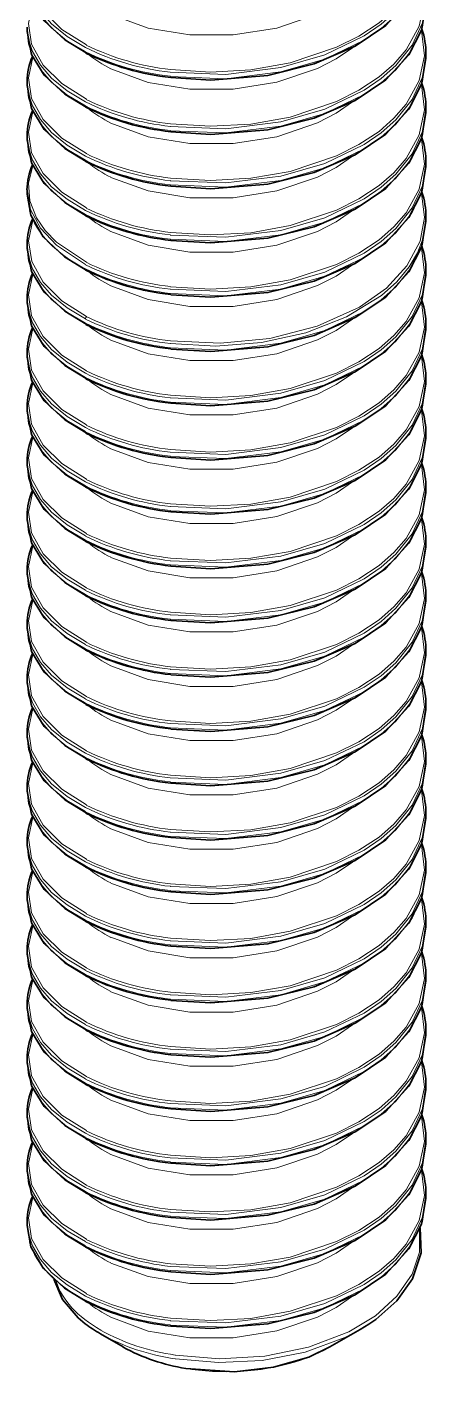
# Model space of a CAD drawing. Extents: x 327 to 941, y 153 to 765.
# Drawn here: x 775.89 to 778.89, y 744.4 to 754.57 of the extents above; entities that cross this region are included whole.
import ezdxf

# ---------------------------------------------------------------- set-up
doc = ezdxf.new("R2010")
doc.units = 0

msp = doc.modelspace()

# ---------------------------------------------------------------- linework, layer by layer
at = {"color": 7, "lineweight": 35, "ltscale": 0.000802612}
for p, q in [((775.895, 754.542), (775.895, 754.574)), ((775.895, 754.134), (775.895, 754.166)), ((778.895, 753.93), (778.895, 753.962)), ((778.895, 753.522), (778.895, 753.554)), ((775.895, 753.318), (775.895, 753.35)), ((775.895, 752.909), (775.895, 752.941)), ((778.895, 752.705), (778.895, 752.737)), ((778.895, 752.297), (778.895, 752.329)), ((778.895, 751.889), (778.895, 751.921)), ((775.895, 751.685), (775.895, 751.717)), ((775.895, 751.276), (775.895, 751.308)), ((778.895, 750.664), (778.895, 750.696)), ((775.895, 750.052), (775.895, 750.084)), ((775.895, 749.643), (775.895, 749.675)), ((778.895, 749.439), (778.895, 749.471)), ((778.895, 749.031), (778.895, 749.063)), ((778.895, 748.623), (778.895, 748.655)), ((775.895, 748.419), (775.895, 748.451)), ((775.895, 748.01), (775.895, 748.042)), ((778.895, 747.806), (778.895, 747.838)), ((778.895, 747.398), (778.895, 747.43)), ((775.895, 747.194), (775.895, 747.226)), ((775.895, 746.786), (775.895, 746.818)), ((775.895, 746.377), (775.895, 746.409)), ((778.895, 746.173), (778.895, 746.205)), ((778.895, 745.765), (778.895, 745.797))]:
    msp.add_line(p, q, dxfattribs=at)
at = {"color": 7, "lineweight": 35, "ltscale": 0.000804138}
for p, q in [((778.895, 754.338), (778.895, 754.37)), ((775.895, 753.726), (775.895, 753.758)), ((778.895, 753.113), (778.895, 753.146)), ((775.895, 752.501), (775.895, 752.533)), ((775.895, 752.093), (775.895, 752.125)), ((778.895, 751.48), (778.895, 751.513)), ((778.895, 751.072), (778.895, 751.104)), ((775.895, 750.868), (775.895, 750.9)), ((775.895, 750.46), (775.895, 750.492)), ((778.895, 750.256), (778.895, 750.288)), ((778.895, 749.847), (778.895, 749.88)), ((775.895, 749.235), (775.895, 749.267)), ((775.895, 748.827), (775.895, 748.859)), ((778.895, 748.214), (778.895, 748.247)), ((775.895, 747.602), (775.895, 747.634)), ((778.895, 746.99), (778.895, 747.022)), ((778.895, 746.581), (778.895, 746.614)), ((775.895, 745.969), (775.895, 746.001)), ((775.895, 745.561), (775.895, 745.593))]:
    msp.add_line(p, q, dxfattribs=at)
at = {"color": 7, "lineweight": 35, "ltscale": 0.006594}
msp.add_line((778.172, 744.648), (778.4, 744.78), dxfattribs=at)
at = {"color": 7, "lineweight": 35, "ltscale": 0.001939}
msp.add_line((778.4, 744.78), (778.466, 744.82), dxfattribs=at)
at = {"color": 7, "lineweight": 35, "ltscale": 0.004958}
msp.add_line((776.618, 744.648), (776.446, 744.747), dxfattribs=at)
at = {"color": 7, "lineweight": 13}
for points in [[(778.861, 755.365), (778.884, 755.176), (778.845, 754.988), (778.746, 754.811), (778.654, 754.704), (778.542, 754.607), (778.391, 754.507), (778.222, 754.422), (777.874, 754.306), (777.577, 754.253), (777.274, 754.236), (776.974, 754.255)], [(776.341, 754.44), (776.156, 754.557), (776.015, 754.697), (775.929, 754.853), (775.905, 755.009), (775.938, 755.164)], [(778.895, 755.187), (778.868, 755.013), (778.791, 754.847), (778.669, 754.693), (778.558, 754.595), (778.43, 754.508), (778.135, 754.365), (777.804, 754.27), (777.389, 754.218), (776.972, 754.235)], [(778.895, 755.155), (778.868, 754.981), (778.791, 754.814), (778.669, 754.661), (778.558, 754.563), (778.43, 754.475), (778.135, 754.333), (777.804, 754.237), (777.389, 754.186), (776.972, 754.203)], [(776.335, 754.421), (776.196, 754.504), (776.079, 754.599), (775.995, 754.695), (775.935, 754.798), (775.905, 754.89), (775.895, 754.983)], [(776.333, 754.39), (776.195, 754.472), (776.079, 754.568), (775.995, 754.663), (775.935, 754.766), (775.905, 754.858), (775.895, 754.951)], [(778.861, 754.957), (778.884, 754.767), (778.845, 754.58), (778.746, 754.402), (778.654, 754.296), (778.542, 754.199), (778.391, 754.099), (778.222, 754.014), (777.874, 753.897), (777.577, 753.845), (777.274, 753.828), (776.974, 753.847)], [(776.341, 754.031), (776.156, 754.149), (776.015, 754.288), (775.929, 754.445), (775.905, 754.601), (775.938, 754.756)], [(776.525, 754.669), (776.805, 754.566), (777.119, 754.515), (777.445, 754.515), (777.774, 754.567), (778.08, 754.671), (778.219, 754.743), (778.343, 754.827)], [(778.895, 754.779), (778.868, 754.605), (778.791, 754.438), (778.669, 754.285), (778.558, 754.187), (778.43, 754.099), (778.135, 753.957), (777.804, 753.861), (777.389, 753.81), (776.972, 753.827)], [(778.895, 754.746), (778.868, 754.573), (778.791, 754.406), (778.669, 754.253), (778.558, 754.155), (778.43, 754.067), (778.135, 753.925), (777.804, 753.829), (777.389, 753.778), (776.972, 753.795)], [(776.335, 754.013), (776.196, 754.096), (776.079, 754.191), (775.995, 754.287), (775.935, 754.39), (775.905, 754.481), (775.895, 754.574)], [(776.333, 753.981), (776.195, 754.064), (776.079, 754.159), (775.995, 754.255), (775.935, 754.358), (775.905, 754.449), (775.895, 754.542)], [(778.861, 754.548), (778.884, 754.359), (778.845, 754.172), (778.746, 753.994), (778.654, 753.888), (778.542, 753.79), (778.391, 753.69), (778.222, 753.605), (777.874, 753.489), (777.577, 753.437), (777.274, 753.42), (776.974, 753.439)], [(776.341, 753.623), (776.156, 753.74), (776.015, 753.88), (775.929, 754.036), (775.905, 754.193), (775.938, 754.348)], [(776.525, 754.261), (776.805, 754.158), (777.119, 754.107), (777.445, 754.107), (777.774, 754.159), (778.08, 754.263), (778.219, 754.335), (778.343, 754.419)], [(778.895, 754.37), (778.868, 754.197), (778.791, 754.03), (778.669, 753.877), (778.558, 753.779), (778.43, 753.691), (778.135, 753.549), (777.804, 753.453), (777.389, 753.402), (776.972, 753.419)], [(778.895, 754.338), (778.868, 754.164), (778.791, 753.998), (778.669, 753.845), (778.558, 753.747), (778.43, 753.659), (778.135, 753.516), (777.804, 753.421), (777.389, 753.37), (776.972, 753.387)], [(776.335, 753.604), (776.196, 753.687), (776.079, 753.782), (775.995, 753.879), (775.935, 753.982), (775.905, 754.073), (775.895, 754.166)], [(776.333, 753.573), (776.195, 753.656), (776.079, 753.751), (775.995, 753.847), (775.935, 753.95), (775.905, 754.041), (775.895, 754.134)], [(778.861, 754.14), (778.884, 753.951), (778.845, 753.763), (778.746, 753.586), (778.654, 753.479), (778.542, 753.382), (778.391, 753.282), (778.222, 753.197), (777.874, 753.081), (777.577, 753.028), (777.274, 753.011), (776.974, 753.03)], [(776.341, 753.215), (776.156, 753.332), (776.015, 753.472), (775.929, 753.628), (775.905, 753.784), (775.938, 753.94)], [(776.525, 753.852), (776.805, 753.75), (777.119, 753.699), (777.445, 753.699), (777.774, 753.75), (778.08, 753.855), (778.219, 753.926), (778.343, 754.011)], [(778.895, 753.962), (778.868, 753.788), (778.791, 753.622), (778.669, 753.469), (778.558, 753.371), (778.43, 753.283), (778.135, 753.14), (777.804, 753.045), (777.389, 752.994), (776.972, 753.01)], [(778.895, 753.93), (778.868, 753.756), (778.791, 753.59), (778.669, 753.437), (778.558, 753.339), (778.43, 753.251), (778.135, 753.108), (777.804, 753.013), (777.389, 752.962), (776.972, 752.978)], [(776.335, 753.196), (776.196, 753.279), (776.079, 753.374), (775.995, 753.47), (775.935, 753.573), (775.905, 753.665), (775.895, 753.758)], [(776.333, 753.165), (776.195, 753.248), (776.079, 753.343), (775.995, 753.439), (775.935, 753.542), (775.905, 753.633), (775.895, 753.726)], [(778.861, 753.732), (778.884, 753.543), (778.845, 753.355), (778.746, 753.178), (778.654, 753.071), (778.542, 752.974), (778.391, 752.874), (778.222, 752.789), (777.874, 752.673), (777.577, 752.62), (777.274, 752.603), (776.974, 752.622)], [(775.938, 753.531), (775.906, 753.4), (775.916, 753.268), (775.966, 753.139), (776.031, 753.044), (776.117, 752.957), (776.341, 752.807)], [(776.525, 753.444), (776.805, 753.342), (777.119, 753.291), (777.445, 753.291), (777.774, 753.342), (778.08, 753.446), (778.219, 753.518), (778.343, 753.603)], [(778.895, 753.554), (778.868, 753.38), (778.791, 753.214), (778.669, 753.06), (778.558, 752.962), (778.43, 752.875), (778.135, 752.732), (777.804, 752.637), (777.389, 752.585), (776.972, 752.602)], [(778.895, 753.522), (778.868, 753.348), (778.791, 753.181), (778.669, 753.028), (778.558, 752.93), (778.43, 752.842), (778.135, 752.7), (777.804, 752.604), (777.389, 752.553), (776.972, 752.57)], [(775.895, 753.35), (775.92, 753.202), (775.996, 753.061), (776.115, 752.933), (776.335, 752.788)], [(776.974, 752.214), (777.346, 752.196), (777.72, 752.232), (778.077, 752.324), (778.396, 752.468), (778.597, 752.61), (778.752, 752.778), (778.851, 752.964), (778.884, 753.143), (778.861, 753.324)], [(776.341, 752.398), (776.156, 752.516), (776.016, 752.655), (775.93, 752.811), (775.905, 752.967), (775.938, 753.122)], [(776.525, 753.036), (776.805, 752.933), (777.119, 752.882), (777.445, 752.882), (777.774, 752.934), (778.08, 753.038), (778.219, 753.11), (778.343, 753.194)], [(776.972, 752.194), (777.314, 752.175), (777.659, 752.203), (777.992, 752.276), (778.298, 752.394), (778.56, 752.556), (778.675, 752.659), (778.769, 752.772), (778.831, 752.877), (778.873, 752.987), (778.895, 753.146)], [(778.895, 753.113), (778.868, 752.94), (778.791, 752.773), (778.669, 752.62), (778.558, 752.522), (778.43, 752.434), (778.135, 752.292), (777.804, 752.196), (777.389, 752.145), (776.972, 752.162)], [(776.335, 752.38), (776.196, 752.463), (776.079, 752.558), (775.995, 752.654), (775.935, 752.757), (775.905, 752.848), (775.895, 752.941)], [(778.861, 752.915), (778.884, 752.726), (778.845, 752.539), (778.746, 752.361), (778.654, 752.255), (778.542, 752.157), (778.391, 752.057), (778.222, 751.972), (777.874, 751.856), (777.577, 751.804), (777.274, 751.787), (776.974, 751.806)], [(776.333, 752.348), (776.195, 752.431), (776.079, 752.526), (775.995, 752.622), (775.935, 752.725), (775.905, 752.816), (775.895, 752.909)], [(776.341, 751.99), (776.156, 752.108), (776.015, 752.247), (775.929, 752.403), (775.905, 752.56), (775.938, 752.715)], [(776.525, 752.628), (776.805, 752.525), (777.119, 752.474), (777.445, 752.474), (777.774, 752.526), (778.08, 752.63), (778.219, 752.702), (778.343, 752.786)], [(778.895, 752.737), (778.868, 752.564), (778.791, 752.397), (778.669, 752.244), (778.558, 752.146), (778.43, 752.058), (778.135, 751.916), (777.804, 751.82), (777.389, 751.769), (776.972, 751.786)], [(778.895, 752.705), (778.868, 752.531), (778.791, 752.365), (778.669, 752.212), (778.558, 752.114), (778.43, 752.026), (778.135, 751.883), (777.804, 751.788), (777.389, 751.737), (776.972, 751.754)], [(776.335, 751.971), (776.196, 752.054), (776.079, 752.149), (775.995, 752.246), (775.935, 752.349), (775.905, 752.44), (775.895, 752.533)], [(778.861, 752.507), (778.884, 752.318), (778.845, 752.13), (778.746, 751.953), (778.654, 751.846), (778.542, 751.749), (778.391, 751.649), (778.222, 751.564), (777.874, 751.448), (777.577, 751.395), (777.274, 751.378), (776.974, 751.397)], [(776.333, 751.94), (776.195, 752.023), (776.079, 752.118), (775.995, 752.214), (775.935, 752.317), (775.905, 752.408), (775.895, 752.501)], [(776.341, 751.582), (776.156, 751.699), (776.015, 751.839), (775.929, 751.995), (775.905, 752.151), (775.938, 752.307)], [(776.525, 752.219), (776.805, 752.117), (777.119, 752.066), (777.445, 752.066), (777.774, 752.117), (778.08, 752.222), (778.219, 752.293), (778.343, 752.378)], [(778.895, 752.329), (778.868, 752.155), (778.791, 751.989), (778.669, 751.836), (778.558, 751.738), (778.43, 751.65), (778.135, 751.507), (777.804, 751.412), (777.389, 751.361), (776.972, 751.377)], [(778.895, 752.297), (778.868, 752.123), (778.791, 751.957), (778.669, 751.804), (778.558, 751.706), (778.43, 751.618), (778.135, 751.475), (777.804, 751.38), (777.389, 751.329), (776.972, 751.345)], [(776.335, 751.563), (776.196, 751.646), (776.079, 751.741), (775.995, 751.837), (775.935, 751.94), (775.905, 752.032), (775.895, 752.125)], [(778.861, 752.099), (778.884, 751.91), (778.845, 751.722), (778.746, 751.545), (778.654, 751.438), (778.542, 751.341), (778.391, 751.241), (778.222, 751.156), (777.874, 751.04), (777.577, 750.987), (777.274, 750.97), (776.974, 750.989)], [(776.333, 751.532), (776.195, 751.615), (776.079, 751.71), (775.995, 751.806), (775.935, 751.909), (775.905, 752), (775.895, 752.093)], [(776.341, 751.174), (776.156, 751.291), (776.015, 751.431), (775.929, 751.587), (775.905, 751.743), (775.938, 751.898)], [(776.525, 751.811), (776.805, 751.709), (777.119, 751.658), (777.445, 751.658), (777.774, 751.709), (778.08, 751.813), (778.219, 751.885), (778.343, 751.97)], [(778.895, 751.921), (778.868, 751.747), (778.791, 751.581), (778.669, 751.427), (778.558, 751.329), (778.43, 751.242), (778.135, 751.099), (777.804, 751.004), (777.389, 750.952), (776.972, 750.969)], [(778.895, 751.889), (778.868, 751.715), (778.791, 751.548), (778.669, 751.395), (778.558, 751.297), (778.43, 751.209), (778.135, 751.067), (777.804, 750.971), (777.389, 750.92), (776.972, 750.937)], [(776.335, 751.155), (776.196, 751.238), (776.079, 751.333), (775.995, 751.429), (775.935, 751.532), (775.905, 751.624), (775.895, 751.717)], [(778.861, 751.691), (778.884, 751.501), (778.845, 751.314), (778.746, 751.136), (778.654, 751.03), (778.542, 750.933), (778.391, 750.833), (778.222, 750.748), (777.874, 750.631), (777.577, 750.579), (777.274, 750.562), (776.974, 750.581)], [(776.333, 751.124), (776.195, 751.206), (776.079, 751.302), (775.995, 751.397), (775.935, 751.5), (775.905, 751.592), (775.895, 751.685)], [(776.341, 750.765), (776.156, 750.883), (776.015, 751.022), (775.929, 751.179), (775.905, 751.335), (775.938, 751.49)], [(776.525, 751.403), (776.805, 751.3), (777.119, 751.249), (777.445, 751.249), (777.774, 751.301), (778.08, 751.405), (778.219, 751.477), (778.343, 751.561)], [(778.895, 751.513), (778.868, 751.339), (778.791, 751.172), (778.669, 751.019), (778.558, 750.921), (778.43, 750.833), (778.135, 750.691), (777.804, 750.595), (777.389, 750.544), (776.972, 750.561)], [(778.895, 751.48), (778.868, 751.307), (778.791, 751.14), (778.669, 750.987), (778.558, 750.889), (778.43, 750.801), (778.135, 750.659), (777.804, 750.563), (777.389, 750.512), (776.972, 750.529)], [(776.335, 750.747), (776.196, 750.83), (776.079, 750.925), (775.995, 751.021), (775.935, 751.124), (775.905, 751.215), (775.895, 751.308)], [(778.861, 751.282), (778.884, 751.093), (778.845, 750.906), (778.746, 750.728), (778.654, 750.622), (778.542, 750.524), (778.391, 750.424), (778.222, 750.339), (777.874, 750.223), (777.577, 750.171), (777.274, 750.154), (776.974, 750.173)], [(776.333, 750.715), (776.195, 750.798), (776.079, 750.893), (775.995, 750.989), (775.935, 751.092), (775.905, 751.183), (775.895, 751.276)], [(776.341, 750.357), (776.156, 750.474), (776.015, 750.614), (775.929, 750.77), (775.905, 750.927), (775.938, 751.082)], [(776.525, 750.995), (776.805, 750.892), (777.119, 750.841), (777.445, 750.841), (777.774, 750.893), (778.08, 750.997), (778.219, 751.069), (778.343, 751.153)], [(778.895, 751.104), (778.868, 750.931), (778.791, 750.764), (778.669, 750.611), (778.558, 750.513), (778.43, 750.425), (778.135, 750.283), (777.804, 750.187), (777.389, 750.136), (776.972, 750.153)], [(778.895, 751.072), (778.868, 750.898), (778.791, 750.732), (778.669, 750.579), (778.558, 750.481), (778.43, 750.393), (778.135, 750.25), (777.804, 750.155), (777.389, 750.104), (776.972, 750.121)], [(776.335, 750.339), (776.196, 750.421), (776.079, 750.516), (775.995, 750.613), (775.935, 750.716), (775.905, 750.807), (775.895, 750.9)], [(776.333, 750.307), (776.195, 750.39), (776.079, 750.485), (775.995, 750.581), (775.935, 750.684), (775.905, 750.775), (775.895, 750.868)], [(778.861, 750.874), (778.884, 750.685), (778.845, 750.497), (778.746, 750.32), (778.654, 750.213), (778.542, 750.116), (778.391, 750.016), (778.222, 749.931), (777.874, 749.815), (777.577, 749.762), (777.274, 749.745), (776.974, 749.764)], [(776.341, 749.949), (776.156, 750.066), (776.015, 750.206), (775.929, 750.362), (775.905, 750.518), (775.938, 750.674)], [(776.525, 750.586), (776.805, 750.484), (777.119, 750.433), (777.445, 750.433), (777.774, 750.484), (778.08, 750.589), (778.219, 750.66), (778.343, 750.745)], [(778.895, 750.696), (778.868, 750.522), (778.791, 750.356), (778.669, 750.203), (778.558, 750.105), (778.43, 750.017), (778.135, 749.874), (777.804, 749.779), (777.389, 749.728), (776.972, 749.744)], [(778.895, 750.664), (778.868, 750.49), (778.791, 750.324), (778.669, 750.171), (778.558, 750.073), (778.43, 749.985), (778.135, 749.842), (777.804, 749.747), (777.389, 749.696), (776.972, 749.712)], [(776.335, 749.93), (776.196, 750.013), (776.079, 750.108), (775.995, 750.204), (775.935, 750.307), (775.905, 750.399), (775.895, 750.492)], [(776.333, 749.899), (776.195, 749.982), (776.079, 750.077), (775.995, 750.173), (775.935, 750.276), (775.905, 750.367), (775.895, 750.46)], [(778.861, 750.466), (778.884, 750.277), (778.845, 750.089), (778.746, 749.912), (778.654, 749.805), (778.542, 749.708), (778.391, 749.608), (778.222, 749.523), (777.874, 749.407), (777.577, 749.354), (777.274, 749.337), (776.974, 749.356)], [(776.341, 749.541), (776.156, 749.658), (776.015, 749.798), (775.929, 749.954), (775.905, 750.11), (775.938, 750.265)], [(776.525, 750.178), (776.805, 750.076), (777.119, 750.025), (777.445, 750.025), (777.774, 750.076), (778.08, 750.18), (778.219, 750.252), (778.343, 750.337)], [(778.895, 750.288), (778.868, 750.114), (778.791, 749.948), (778.669, 749.794), (778.558, 749.696), (778.43, 749.609), (778.135, 749.466), (777.804, 749.371), (777.389, 749.319), (776.972, 749.336)], [(778.895, 750.256), (778.868, 750.082), (778.791, 749.915), (778.669, 749.762), (778.558, 749.664), (778.43, 749.576), (778.135, 749.434), (777.804, 749.339), (777.389, 749.287), (776.972, 749.304)], [(776.335, 749.522), (776.196, 749.605), (776.079, 749.7), (775.995, 749.796), (775.935, 749.899), (775.905, 749.991), (775.895, 750.084)], [(776.333, 749.491), (776.195, 749.573), (776.079, 749.669), (775.995, 749.764), (775.935, 749.867), (775.905, 749.959), (775.895, 750.052)], [(778.861, 750.058), (778.884, 749.868), (778.845, 749.681), (778.746, 749.503), (778.654, 749.397), (778.542, 749.3), (778.391, 749.2), (778.222, 749.115), (777.874, 748.998), (777.577, 748.946), (777.274, 748.929), (776.974, 748.948)], [(776.525, 749.77), (776.805, 749.667), (777.119, 749.616), (777.445, 749.616), (777.774, 749.668), (778.08, 749.772), (778.219, 749.844), (778.343, 749.928)], [(778.895, 749.88), (778.868, 749.706), (778.791, 749.539), (778.669, 749.386), (778.558, 749.288), (778.43, 749.2), (778.135, 749.058), (777.804, 748.962), (777.389, 748.911), (776.972, 748.928)], [(776.341, 749.132), (776.156, 749.25), (776.015, 749.389), (775.929, 749.546), (775.905, 749.702), (775.938, 749.857)], [(778.895, 749.847), (778.868, 749.674), (778.791, 749.507), (778.669, 749.354), (778.558, 749.256), (778.43, 749.168), (778.135, 749.026), (777.804, 748.93), (777.389, 748.879), (776.972, 748.896)], [(776.335, 749.114), (776.196, 749.197), (776.079, 749.292), (775.995, 749.388), (775.935, 749.491), (775.905, 749.582), (775.895, 749.675)], [(776.333, 749.082), (776.195, 749.165), (776.079, 749.26), (775.995, 749.356), (775.935, 749.459), (775.905, 749.55), (775.895, 749.643)], [(778.861, 749.649), (778.884, 749.46), (778.845, 749.273), (778.746, 749.095), (778.654, 748.989), (778.542, 748.891), (778.391, 748.791), (778.222, 748.706), (777.874, 748.59), (777.577, 748.538), (777.274, 748.521), (776.974, 748.54)], [(776.525, 749.362), (776.805, 749.259), (777.119, 749.208), (777.445, 749.208), (777.774, 749.26), (778.08, 749.364), (778.219, 749.436), (778.343, 749.52)], [(778.895, 749.471), (778.868, 749.298), (778.791, 749.131), (778.669, 748.978), (778.558, 748.88), (778.43, 748.792), (778.135, 748.65), (777.804, 748.554), (777.389, 748.503), (776.972, 748.52)], [(776.341, 748.724), (776.156, 748.842), (776.015, 748.981), (775.929, 749.137), (775.905, 749.294), (775.938, 749.449)], [(778.895, 749.439), (778.868, 749.265), (778.791, 749.099), (778.669, 748.946), (778.558, 748.848), (778.43, 748.76), (778.135, 748.617), (777.804, 748.522), (777.389, 748.471), (776.972, 748.488)], [(776.335, 748.706), (776.196, 748.788), (776.079, 748.883), (775.995, 748.98), (775.935, 749.083), (775.905, 749.174), (775.895, 749.267)], [(776.333, 748.674), (776.195, 748.757), (776.079, 748.852), (775.995, 748.948), (775.935, 749.051), (775.905, 749.142), (775.895, 749.235)], [(778.861, 749.241), (778.884, 749.052), (778.845, 748.864), (778.746, 748.687), (778.654, 748.58), (778.542, 748.483), (778.391, 748.383), (778.222, 748.298), (777.874, 748.182), (777.577, 748.129), (777.274, 748.112), (776.974, 748.131)], [(776.525, 748.953), (776.805, 748.851), (777.119, 748.8), (777.445, 748.8), (777.774, 748.851), (778.08, 748.956), (778.219, 749.027), (778.343, 749.112)], [(778.895, 749.063), (778.868, 748.889), (778.791, 748.723), (778.669, 748.57), (778.558, 748.472), (778.43, 748.384), (778.135, 748.241), (777.804, 748.146), (777.389, 748.095), (776.972, 748.111)], [(776.341, 748.316), (776.156, 748.433), (776.015, 748.573), (775.929, 748.729), (775.905, 748.885), (775.938, 749.041)], [(778.895, 749.031), (778.868, 748.857), (778.791, 748.691), (778.669, 748.538), (778.558, 748.44), (778.43, 748.352), (778.135, 748.209), (777.804, 748.114), (777.389, 748.063), (776.972, 748.079)], [(776.335, 748.297), (776.196, 748.38), (776.079, 748.475), (775.995, 748.571), (775.935, 748.674), (775.905, 748.766), (775.895, 748.859)], [(776.333, 748.266), (776.195, 748.349), (776.079, 748.444), (775.995, 748.54), (775.935, 748.643), (775.905, 748.734), (775.895, 748.827)], [(778.861, 748.833), (778.884, 748.644), (778.845, 748.456), (778.746, 748.279), (778.654, 748.172), (778.542, 748.075), (778.391, 747.975), (778.222, 747.89), (777.874, 747.774), (777.577, 747.721), (777.274, 747.704), (776.974, 747.723)], [(776.525, 748.545), (776.805, 748.443), (777.119, 748.392), (777.445, 748.392), (777.774, 748.443), (778.08, 748.547), (778.219, 748.619), (778.343, 748.704)], [(778.895, 748.655), (778.868, 748.481), (778.791, 748.315), (778.669, 748.161), (778.558, 748.063), (778.43, 747.976), (778.135, 747.833), (777.804, 747.738), (777.389, 747.686), (776.972, 747.703)], [(776.341, 747.908), (776.156, 748.025), (776.015, 748.165), (775.929, 748.321), (775.905, 748.477), (775.938, 748.632)], [(778.895, 748.623), (778.868, 748.449), (778.791, 748.282), (778.669, 748.129), (778.558, 748.031), (778.43, 747.943), (778.135, 747.801), (777.804, 747.706), (777.389, 747.654), (776.972, 747.671)], [(776.335, 747.889), (776.196, 747.972), (776.079, 748.067), (775.995, 748.163), (775.935, 748.266), (775.905, 748.358), (775.895, 748.451)], [(776.333, 747.858), (776.195, 747.94), (776.079, 748.036), (775.995, 748.131), (775.935, 748.234), (775.905, 748.326), (775.895, 748.419)], [(778.861, 748.425), (778.884, 748.235), (778.845, 748.048), (778.746, 747.87), (778.654, 747.764), (778.542, 747.667), (778.391, 747.567), (778.222, 747.482), (777.874, 747.365), (777.577, 747.313), (777.274, 747.296), (776.974, 747.315)], [(776.525, 748.137), (776.805, 748.034), (777.119, 747.983), (777.445, 747.983), (777.774, 748.035), (778.08, 748.139), (778.219, 748.211), (778.343, 748.295)], [(778.895, 748.247), (778.868, 748.073), (778.791, 747.906), (778.669, 747.753), (778.558, 747.655), (778.43, 747.567), (778.135, 747.425), (777.804, 747.329), (777.389, 747.278), (776.972, 747.295)], [(776.341, 747.499), (776.156, 747.617), (776.015, 747.756), (775.929, 747.913), (775.905, 748.069), (775.938, 748.224)], [(778.895, 748.214), (778.868, 748.041), (778.791, 747.874), (778.669, 747.721), (778.558, 747.623), (778.43, 747.535), (778.135, 747.393), (777.804, 747.297), (777.389, 747.246), (776.972, 747.263)], [(776.335, 747.481), (776.196, 747.564), (776.079, 747.659), (775.995, 747.755), (775.935, 747.858), (775.905, 747.949), (775.895, 748.042)], [(776.333, 747.449), (776.195, 747.532), (776.079, 747.627), (775.995, 747.723), (775.935, 747.826), (775.905, 747.917), (775.895, 748.01)], [(778.861, 748.016), (778.884, 747.827), (778.845, 747.64), (778.746, 747.462), (778.654, 747.356), (778.542, 747.258), (778.391, 747.158), (778.222, 747.073), (777.874, 746.957), (777.577, 746.905), (777.274, 746.888), (776.974, 746.907)], [(776.525, 747.729), (776.805, 747.626), (777.119, 747.575), (777.445, 747.575), (777.774, 747.627), (778.08, 747.731), (778.219, 747.803), (778.343, 747.887)], [(778.895, 747.838), (778.868, 747.665), (778.791, 747.498), (778.669, 747.345), (778.558, 747.247), (778.43, 747.159), (778.135, 747.017), (777.804, 746.921), (777.389, 746.87), (776.972, 746.887)], [(776.341, 747.091), (776.156, 747.209), (776.015, 747.348), (775.929, 747.504), (775.905, 747.661), (775.938, 747.816)], [(778.895, 747.806), (778.868, 747.632), (778.791, 747.466), (778.669, 747.313), (778.558, 747.215), (778.43, 747.127), (778.135, 746.984), (777.804, 746.889), (777.389, 746.838), (776.972, 746.855)], [(776.335, 747.073), (776.196, 747.155), (776.079, 747.25), (775.995, 747.347), (775.935, 747.45), (775.905, 747.541), (775.895, 747.634)], [(776.333, 747.041), (776.195, 747.124), (776.079, 747.219), (775.995, 747.315), (775.935, 747.418), (775.905, 747.509), (775.895, 747.602)], [(778.861, 747.608), (778.884, 747.419), (778.845, 747.231), (778.746, 747.054), (778.654, 746.947), (778.542, 746.85), (778.391, 746.75), (778.222, 746.665), (777.874, 746.549), (777.577, 746.496), (777.274, 746.479), (776.974, 746.498)], [(776.525, 747.32), (776.805, 747.218), (777.119, 747.167), (777.445, 747.167), (777.774, 747.218), (778.08, 747.323), (778.219, 747.394), (778.343, 747.479)], [(778.895, 747.43), (778.868, 747.256), (778.791, 747.09), (778.669, 746.937), (778.558, 746.839), (778.43, 746.751), (778.135, 746.608), (777.804, 746.513), (777.389, 746.462), (776.972, 746.478)], [(776.341, 746.683), (776.156, 746.8), (776.015, 746.94), (775.929, 747.096), (775.905, 747.252), (775.938, 747.408)], [(778.895, 747.398), (778.868, 747.224), (778.791, 747.058), (778.669, 746.905), (778.558, 746.807), (778.43, 746.719), (778.135, 746.576), (777.804, 746.481), (777.389, 746.43), (776.972, 746.446)], [(776.335, 746.664), (776.196, 746.747), (776.079, 746.842), (775.995, 746.938), (775.935, 747.042), (775.905, 747.133), (775.895, 747.226)], [(776.333, 746.633), (776.195, 746.716), (776.079, 746.811), (775.995, 746.907), (775.935, 747.01), (775.905, 747.101), (775.895, 747.194)], [(778.861, 747.2), (778.884, 747.011), (778.845, 746.823), (778.746, 746.646), (778.654, 746.539), (778.542, 746.442), (778.391, 746.342), (778.222, 746.257), (777.874, 746.141), (777.577, 746.088), (777.274, 746.071), (776.974, 746.09)], [(776.525, 746.912), (776.805, 746.81), (777.119, 746.759), (777.445, 746.759), (777.774, 746.81), (778.08, 746.914), (778.219, 746.986), (778.343, 747.071)], [(778.895, 747.022), (778.868, 746.848), (778.791, 746.682), (778.669, 746.528), (778.558, 746.43), (778.43, 746.343), (778.135, 746.2), (777.804, 746.105), (777.389, 746.053), (776.972, 746.07)], [(776.341, 746.275), (776.156, 746.392), (776.015, 746.532), (775.929, 746.688), (775.905, 746.844), (775.938, 746.999)], [(778.895, 746.99), (778.868, 746.816), (778.791, 746.649), (778.669, 746.496), (778.558, 746.398), (778.43, 746.31), (778.135, 746.168), (777.804, 746.073), (777.389, 746.021), (776.972, 746.038)], [(776.335, 746.256), (776.196, 746.339), (776.079, 746.434), (775.995, 746.53), (775.935, 746.633), (775.905, 746.725), (775.895, 746.818)], [(776.333, 746.225), (776.195, 746.307), (776.079, 746.403), (775.995, 746.498), (775.935, 746.601), (775.905, 746.693), (775.895, 746.786)], [(778.861, 746.792), (778.884, 746.602), (778.845, 746.415), (778.746, 746.237), (778.654, 746.131), (778.542, 746.034), (778.391, 745.934), (778.222, 745.849), (777.874, 745.732), (777.577, 745.68), (777.274, 745.663), (776.974, 745.682)], [(776.525, 746.504), (776.805, 746.401), (777.119, 746.35), (777.445, 746.35), (777.774, 746.402), (778.08, 746.506), (778.219, 746.578), (778.343, 746.662)], [(778.895, 746.614), (778.868, 746.44), (778.791, 746.273), (778.669, 746.12), (778.558, 746.022), (778.43, 745.934), (778.135, 745.792), (777.804, 745.696), (777.389, 745.645), (776.972, 745.662)], [(776.341, 745.866), (776.156, 745.984), (776.015, 746.123), (775.929, 746.28), (775.905, 746.436), (775.938, 746.591)], [(778.895, 746.581), (778.868, 746.408), (778.791, 746.241), (778.669, 746.088), (778.558, 745.99), (778.43, 745.902), (778.135, 745.76), (777.804, 745.664), (777.389, 745.613), (776.972, 745.63)], [(776.335, 745.848), (776.196, 745.931), (776.079, 746.026), (775.995, 746.122), (775.935, 746.225), (775.905, 746.316), (775.895, 746.409)], [(776.333, 745.816), (776.195, 745.899), (776.079, 745.994), (775.995, 746.09), (775.935, 746.193), (775.905, 746.284), (775.895, 746.377)], [(778.861, 746.383), (778.884, 746.194), (778.845, 746.007), (778.746, 745.829), (778.654, 745.723), (778.542, 745.625), (778.391, 745.525), (778.222, 745.44), (777.874, 745.324), (777.577, 745.272), (777.274, 745.255), (776.974, 745.274)], [(776.525, 746.096), (776.805, 745.993), (777.119, 745.942), (777.445, 745.942), (777.774, 745.994), (778.08, 746.098), (778.219, 746.17), (778.343, 746.254)], [(778.895, 746.205), (778.868, 746.032), (778.791, 745.865), (778.669, 745.712), (778.558, 745.614), (778.43, 745.526), (778.135, 745.384), (777.804, 745.288), (777.389, 745.237), (776.972, 745.254)], [(776.341, 745.458), (776.156, 745.576), (776.015, 745.715), (775.929, 745.871), (775.905, 746.028), (775.938, 746.183)], [(778.895, 746.173), (778.868, 745.999), (778.791, 745.833), (778.669, 745.68), (778.558, 745.582), (778.43, 745.494), (778.135, 745.352), (777.804, 745.256), (777.389, 745.205), (776.972, 745.222)], [(776.335, 745.44), (776.196, 745.522), (776.079, 745.617), (775.995, 745.714), (775.935, 745.817), (775.905, 745.908), (775.895, 746.001)], [(776.333, 745.408), (776.195, 745.491), (776.079, 745.586), (775.995, 745.682), (775.935, 745.785), (775.905, 745.876), (775.895, 745.969)], [(778.861, 745.975), (778.884, 745.786), (778.845, 745.598), (778.746, 745.421), (778.654, 745.314), (778.542, 745.217), (778.391, 745.117), (778.222, 745.032), (777.874, 744.916), (777.577, 744.863), (777.274, 744.846), (776.974, 744.865)], [(776.525, 745.687), (776.805, 745.585), (777.119, 745.534), (777.445, 745.534), (777.774, 745.585), (778.08, 745.69), (778.219, 745.761), (778.343, 745.846)], [(778.895, 745.797), (778.868, 745.623), (778.791, 745.457), (778.669, 745.304), (778.558, 745.206), (778.43, 745.118), (778.135, 744.975), (777.804, 744.88), (777.389, 744.829), (776.972, 744.845)], [(776.341, 745.05), (776.156, 745.167), (776.015, 745.307), (775.929, 745.463), (775.905, 745.619), (775.938, 745.775)], [(778.895, 745.765), (778.868, 745.591), (778.791, 745.425), (778.669, 745.272), (778.558, 745.174), (778.43, 745.086), (778.135, 744.943), (777.804, 744.848), (777.389, 744.797), (776.972, 744.813)], [(776.335, 745.031), (776.196, 745.114), (776.079, 745.209), (775.995, 745.305), (775.935, 745.409), (775.905, 745.5), (775.895, 745.593)], [(777.01, 744.586), (777.343, 744.558), (777.682, 744.578), (778.012, 744.646), (778.315, 744.763), (778.515, 744.883), (778.677, 745.029), (778.792, 745.195), (778.846, 745.36), (778.847, 745.529)], [(776.525, 745.279), (776.805, 745.177), (777.119, 745.126), (777.445, 745.126), (777.774, 745.177), (778.08, 745.281), (778.219, 745.353), (778.343, 745.438)], [(776.525, 744.871), (776.805, 744.768), (777.119, 744.717), (777.445, 744.717), (777.774, 744.769), (778.08, 744.873), (778.219, 744.945), (778.343, 745.029)], [(777.01, 744.558), (777.334, 744.53), (777.664, 744.547), (777.987, 744.61), (778.285, 744.719), (778.4, 744.78)]]:
    msp.add_lwpolyline(points, dxfattribs=at)
at = {"color": 7, "lineweight": 35}
for points in [[(778.895, 755.155), (778.862, 754.961), (778.767, 754.774), (778.592, 754.585), (778.363, 754.43), (778.054, 754.297), (777.706, 754.211), (777.278, 754.176), (776.976, 754.194)], [(775.895, 754.951), (775.929, 754.777), (776.024, 754.621), (776.178, 754.478), (776.338, 754.38)], [(778.895, 754.746), (778.862, 754.552), (778.767, 754.366), (778.592, 754.177), (778.363, 754.022), (778.054, 753.888), (777.706, 753.802), (777.278, 753.767), (776.976, 753.786)], [(775.895, 754.542), (775.929, 754.369), (776.024, 754.213), (776.178, 754.07), (776.338, 753.972)], [(778.895, 754.338), (778.862, 754.144), (778.767, 753.958), (778.592, 753.769), (778.363, 753.614), (778.054, 753.48), (777.706, 753.394), (777.278, 753.359), (776.976, 753.378)], [(775.895, 754.134), (775.929, 753.961), (776.024, 753.805), (776.178, 753.662), (776.338, 753.564)], [(778.895, 753.93), (778.862, 753.736), (778.767, 753.55), (778.592, 753.36), (778.363, 753.205), (778.054, 753.072), (777.706, 752.986), (777.278, 752.951), (776.976, 752.97)], [(775.895, 753.726), (775.929, 753.553), (776.024, 753.397), (776.178, 753.254), (776.338, 753.155)], [(778.895, 753.522), (778.862, 753.328), (778.767, 753.141), (778.592, 752.952), (778.363, 752.797), (778.054, 752.664), (777.706, 752.578), (777.278, 752.543), (776.976, 752.561)], [(775.895, 753.318), (775.924, 753.159), (776.017, 752.997), (776.176, 752.847), (776.338, 752.747)], [(778.895, 753.113), (778.862, 752.919), (778.767, 752.733), (778.592, 752.544), (778.363, 752.389), (778.054, 752.255), (777.706, 752.169), (777.278, 752.134), (776.976, 752.153)], [(775.895, 752.909), (775.929, 752.736), (776.024, 752.58), (776.178, 752.437), (776.338, 752.339)], [(778.895, 752.705), (778.862, 752.511), (778.767, 752.325), (778.592, 752.136), (778.363, 751.981), (778.054, 751.847), (777.706, 751.761), (777.278, 751.726), (776.976, 751.745)], [(775.895, 752.501), (775.929, 752.328), (776.024, 752.172), (776.178, 752.029), (776.338, 751.931)], [(778.895, 752.297), (778.862, 752.103), (778.767, 751.917), (778.592, 751.727), (778.363, 751.572), (778.054, 751.439), (777.706, 751.353), (777.278, 751.318), (776.976, 751.337)], [(775.895, 752.093), (775.929, 751.92), (776.024, 751.764), (776.178, 751.621), (776.338, 751.522)], [(778.895, 751.889), (778.862, 751.695), (778.767, 751.508), (778.592, 751.319), (778.363, 751.164), (778.054, 751.031), (777.706, 750.945), (777.278, 750.91), (776.976, 750.928)], [(775.895, 751.685), (775.929, 751.511), (776.024, 751.355), (776.178, 751.212), (776.338, 751.114)], [(778.895, 751.48), (778.862, 751.286), (778.767, 751.1), (778.592, 750.911), (778.363, 750.756), (778.054, 750.622), (777.706, 750.536), (777.278, 750.501), (776.976, 750.52)], [(775.895, 751.276), (775.929, 751.103), (776.024, 750.947), (776.178, 750.804), (776.338, 750.706)], [(778.895, 751.072), (778.862, 750.878), (778.767, 750.692), (778.592, 750.503), (778.363, 750.348), (778.054, 750.214), (777.706, 750.128), (777.278, 750.093), (776.976, 750.112)], [(775.895, 750.868), (775.929, 750.695), (776.024, 750.539), (776.178, 750.396), (776.338, 750.298)], [(778.895, 750.664), (778.862, 750.47), (778.767, 750.284), (778.592, 750.094), (778.363, 749.939), (778.054, 749.806), (777.706, 749.72), (777.278, 749.685), (776.976, 749.704)], [(775.895, 750.46), (775.929, 750.287), (776.024, 750.131), (776.178, 749.988), (776.338, 749.889)], [(778.895, 750.256), (778.862, 750.062), (778.767, 749.875), (778.592, 749.686), (778.363, 749.531), (778.054, 749.398), (777.706, 749.312), (777.278, 749.277), (776.976, 749.295)], [(775.895, 750.052), (775.929, 749.878), (776.024, 749.723), (776.178, 749.579), (776.338, 749.481)], [(778.895, 749.847), (778.862, 749.653), (778.767, 749.467), (778.592, 749.278), (778.363, 749.123), (778.054, 748.989), (777.706, 748.904), (777.278, 748.868), (776.976, 748.887)], [(775.895, 749.643), (775.929, 749.47), (776.024, 749.314), (776.178, 749.171), (776.338, 749.073)], [(778.895, 749.439), (778.862, 749.245), (778.767, 749.059), (778.592, 748.87), (778.363, 748.715), (778.054, 748.581), (777.706, 748.495), (777.278, 748.46), (776.976, 748.479)], [(775.895, 749.235), (775.929, 749.062), (776.024, 748.906), (776.178, 748.763), (776.338, 748.665)], [(778.895, 749.031), (778.862, 748.837), (778.767, 748.651), (778.592, 748.461), (778.363, 748.306), (778.054, 748.173), (777.706, 748.087), (777.278, 748.052), (776.976, 748.071)], [(775.895, 748.827), (775.929, 748.654), (776.024, 748.498), (776.178, 748.355), (776.338, 748.256)], [(778.895, 748.623), (778.862, 748.429), (778.767, 748.242), (778.592, 748.053), (778.363, 747.898), (778.054, 747.765), (777.706, 747.679), (777.278, 747.644), (776.976, 747.662)], [(775.895, 748.419), (775.929, 748.245), (776.024, 748.089), (776.178, 747.946), (776.338, 747.848)], [(778.895, 748.214), (778.862, 748.02), (778.767, 747.834), (778.592, 747.645), (778.363, 747.49), (778.054, 747.356), (777.706, 747.271), (777.278, 747.235), (776.976, 747.254)], [(775.895, 748.01), (775.929, 747.837), (776.024, 747.681), (776.178, 747.538), (776.338, 747.44)], [(778.895, 747.806), (778.862, 747.612), (778.767, 747.426), (778.592, 747.237), (778.363, 747.082), (778.054, 746.948), (777.706, 746.862), (777.278, 746.827), (776.976, 746.846)], [(775.895, 747.602), (775.929, 747.429), (776.024, 747.273), (776.178, 747.13), (776.338, 747.032)], [(778.895, 747.398), (778.862, 747.204), (778.767, 747.018), (778.592, 746.828), (778.363, 746.673), (778.054, 746.54), (777.706, 746.454), (777.278, 746.419), (776.976, 746.438)], [(775.895, 747.194), (775.929, 747.021), (776.024, 746.865), (776.178, 746.722), (776.338, 746.623)], [(778.895, 746.99), (778.862, 746.796), (778.767, 746.609), (778.592, 746.42), (778.363, 746.265), (778.054, 746.132), (777.706, 746.046), (777.278, 746.011), (776.976, 746.029)], [(775.895, 746.786), (775.929, 746.612), (776.024, 746.457), (776.178, 746.313), (776.338, 746.215)], [(778.895, 746.581), (778.862, 746.387), (778.767, 746.201), (778.592, 746.012), (778.363, 745.857), (778.054, 745.723), (777.706, 745.638), (777.278, 745.602), (776.976, 745.621)], [(775.895, 746.377), (775.929, 746.204), (776.024, 746.048), (776.178, 745.905), (776.338, 745.807)], [(778.895, 746.173), (778.862, 745.979), (778.767, 745.793), (778.592, 745.604), (778.363, 745.449), (778.054, 745.315), (777.706, 745.229), (777.278, 745.194), (776.976, 745.213)], [(775.895, 745.969), (775.929, 745.796), (776.024, 745.64), (776.178, 745.497), (776.338, 745.399)], [(778.895, 745.765), (778.862, 745.571), (778.767, 745.385), (778.592, 745.195), (778.363, 745.04), (778.054, 744.907), (777.706, 744.821), (777.278, 744.786), (776.976, 744.805)], [(775.895, 745.561), (775.924, 745.402), (776.017, 745.24), (776.176, 745.09), (776.338, 744.99)], [(778.852, 745.543), (778.858, 745.356), (778.793, 745.161), (778.675, 744.995), (778.517, 744.855), (778.466, 744.82)], [(776.095, 745.157), (776.16, 745.004), (776.279, 744.866), (776.332, 744.823)], [(777.088, 744.486), (777.456, 744.462), (777.747, 744.495), (778.015, 744.572), (778.172, 744.648)]]:
    msp.add_lwpolyline(points, dxfattribs=at)
for centre, radius, start, end in [((778.287, 754.369), 0.608, 0.1242, 18.1502), ((776.359, 754.164), 0.464, 155.8032, 179.695), ((777.181, 756.103), 1.919, 243.9265, 263.8541), ((778.287, 753.961), 0.608, 0.1242, 18.1502), ((776.359, 753.755), 0.464, 155.8032, 179.695), ((777.181, 755.695), 1.919, 243.9265, 263.8541), ((778.287, 753.552), 0.608, 0.1242, 18.1502), ((776.359, 753.347), 0.465, 155.7955, 179.6886), ((777.181, 755.286), 1.919, 243.9265, 263.8541), ((778.286, 753.144), 0.609, 0.1368, 18.1357), ((776.359, 752.939), 0.464, 155.7855, 179.6943), ((777.181, 754.878), 1.919, 243.9265, 263.8541), ((778.287, 752.736), 0.608, 0.1242, 18.1502), ((776.359, 752.531), 0.464, 155.8032, 179.695), ((777.181, 754.47), 1.919, 243.9265, 263.8541), ((778.287, 752.328), 0.608, 0.1242, 18.1502), ((776.359, 752.122), 0.464, 155.8032, 179.695), ((777.181, 754.062), 1.919, 243.9265, 263.8541), ((778.287, 751.919), 0.608, 0.1242, 18.1502), ((776.359, 751.714), 0.464, 155.8032, 179.695), ((777.181, 753.653), 1.919, 243.9265, 263.8541), ((778.287, 751.511), 0.608, 0.1242, 18.1502), ((776.359, 751.306), 0.464, 155.8032, 179.695), ((777.181, 753.245), 1.919, 243.9265, 263.8541), ((778.287, 751.103), 0.608, 0.1242, 18.1502), ((776.359, 750.898), 0.464, 155.8032, 179.695), ((777.181, 752.837), 1.919, 243.9265, 263.8541), ((778.287, 750.695), 0.608, 0.1242, 18.1502), ((776.359, 750.489), 0.464, 155.8032, 179.695), ((777.181, 752.429), 1.919, 243.9265, 263.8541), ((778.287, 750.286), 0.608, 0.1242, 18.1502), ((776.359, 750.081), 0.464, 155.8032, 179.695), ((777.181, 752.02), 1.919, 243.9265, 263.8541), ((778.287, 749.878), 0.608, 0.1242, 18.1502), ((776.359, 749.673), 0.464, 155.8032, 179.695), ((777.181, 751.612), 1.919, 243.9265, 263.8541), ((778.287, 749.47), 0.608, 0.1242, 18.1502), ((776.359, 749.265), 0.464, 155.8032, 179.695), ((777.181, 751.204), 1.919, 243.9265, 263.8541), ((778.287, 749.062), 0.608, 0.1242, 18.1502), ((776.359, 748.856), 0.464, 155.8032, 179.695), ((777.181, 750.796), 1.919, 243.9265, 263.8541), ((778.287, 748.654), 0.608, 0.1242, 18.1502), ((776.359, 748.448), 0.464, 155.8032, 179.695), ((777.181, 750.387), 1.919, 243.9265, 263.8541), ((778.287, 748.245), 0.608, 0.1242, 18.1502), ((776.359, 748.04), 0.464, 155.8032, 179.695), ((777.181, 749.979), 1.919, 243.9265, 263.8541), ((778.287, 747.837), 0.608, 0.1242, 18.1502), ((777.181, 749.571), 1.919, 243.9265, 263.8541), ((776.359, 747.632), 0.464, 155.8032, 179.695), ((778.287, 747.429), 0.608, 0.1242, 18.1502), ((777.181, 749.163), 1.919, 243.9265, 263.8541), ((776.359, 747.223), 0.464, 155.8032, 179.695), ((778.287, 747.021), 0.608, 0.1242, 18.1502), ((777.181, 748.754), 1.919, 243.9265, 263.8541), ((776.359, 746.815), 0.464, 155.8032, 179.695), ((778.287, 746.612), 0.608, 0.1242, 18.1502), ((777.181, 748.346), 1.919, 243.9265, 263.8541), ((776.359, 746.407), 0.464, 155.8032, 179.695), ((778.287, 746.204), 0.608, 0.1242, 18.1502), ((777.181, 747.938), 1.919, 243.9265, 263.8541), ((776.359, 745.999), 0.464, 155.8032, 179.695), ((778.287, 745.796), 0.608, 0.1242, 18.1502), ((777.181, 747.53), 1.919, 243.9265, 263.8541), ((776.359, 745.59), 0.464, 155.8032, 179.695), ((777.181, 747.121), 1.919, 243.9265, 263.8541), ((777.181, 746.713), 1.919, 243.9265, 263.8541), ((776.965, 745.653), 1.044, 232.6674, 240.2025), ((777.305, 745.892), 1.422, 241.0836, 261.2134)]:
    msp.add_arc(centre, radius, start, end, dxfattribs=at)
at = {"color": 7, "lineweight": 13}
for centre, radius, start, end in [((777.18, 756.157), 1.913, 243.9557, 263.8139), ((777.18, 756.118), 1.925, 243.9116, 263.8226), ((777.18, 756.15), 1.926, 243.9366, 263.7988), ((776.932, 755.087), 0.921, 230.6561, 243.8033), ((777.18, 755.749), 1.913, 243.9557, 263.8139), ((777.18, 755.71), 1.925, 243.9116, 263.8226), ((777.18, 755.743), 1.927, 243.9658, 263.8167), ((776.932, 754.679), 0.921, 230.6561, 243.8033), ((777.18, 755.301), 1.925, 243.9116, 263.8226), ((777.18, 755.335), 1.927, 243.9658, 263.8167), ((777.18, 755.341), 1.913, 243.9557, 263.8139), ((776.932, 754.271), 0.921, 230.6561, 243.8033), ((777.18, 754.893), 1.925, 243.9116, 263.8226), ((777.18, 754.927), 1.927, 243.9658, 263.8167), ((777.18, 754.932), 1.913, 243.9557, 263.8139), ((776.932, 753.863), 0.921, 230.6561, 243.8033), ((777.18, 754.485), 1.925, 243.9116, 263.8226), ((777.18, 754.518), 1.927, 243.9604, 263.8135), ((777.18, 754.524), 1.913, 243.9557, 263.8139), ((776.932, 753.454), 0.921, 230.6561, 243.8033), ((777.18, 754.077), 1.925, 243.9116, 263.8226), ((777.18, 754.11), 1.927, 243.9657, 263.8167), ((776.365, 752.38), 0.0301, 141.6378, 179.8115), ((777.18, 754.116), 1.913, 243.9557, 263.8139), ((776.932, 753.046), 0.921, 230.6561, 243.8033), ((777.18, 753.668), 1.925, 243.9116, 263.8226), ((777.18, 753.702), 1.927, 243.9658, 263.8167), ((777.18, 753.708), 1.913, 243.9557, 263.8139), ((776.932, 752.638), 0.921, 230.6561, 243.8033), ((777.18, 753.26), 1.925, 243.9116, 263.8226), ((777.18, 753.292), 1.926, 243.9366, 263.7988), ((777.18, 753.299), 1.913, 243.9557, 263.8139), ((776.932, 752.23), 0.921, 230.6561, 243.8033), ((777.18, 752.852), 1.925, 243.9116, 263.8226), ((777.18, 752.885), 1.927, 243.9658, 263.8167), ((777.18, 752.891), 1.913, 243.9557, 263.8139), ((776.932, 751.821), 0.921, 230.6561, 243.8033), ((777.18, 752.444), 1.925, 243.9116, 263.8226), ((777.18, 752.477), 1.927, 243.9658, 263.8167), ((777.18, 752.483), 1.913, 243.9557, 263.8139), ((776.932, 751.413), 0.921, 230.6561, 243.8033), ((777.18, 752.035), 1.925, 243.9116, 263.8226), ((777.18, 752.069), 1.927, 243.9604, 263.8135), ((777.18, 752.075), 1.913, 243.9557, 263.8139), ((776.932, 751.005), 0.921, 230.6561, 243.8033), ((777.18, 751.627), 1.925, 243.9116, 263.8226), ((777.18, 751.661), 1.927, 243.9658, 263.8167), ((777.18, 751.666), 1.913, 243.9557, 263.8139), ((776.932, 750.597), 0.921, 230.6561, 243.8033), ((777.18, 751.219), 1.925, 243.9116, 263.8226), ((777.18, 751.251), 1.926, 243.9366, 263.7988), ((777.18, 751.258), 1.913, 243.9557, 263.8139), ((776.932, 750.188), 0.921, 230.6561, 243.8033), ((777.18, 750.811), 1.925, 243.9116, 263.8226), ((777.18, 750.843), 1.926, 243.9366, 263.7988), ((777.18, 750.85), 1.913, 243.9557, 263.8139), ((776.932, 749.78), 0.921, 230.6561, 243.8033), ((777.18, 750.402), 1.925, 243.9116, 263.8226), ((777.18, 750.436), 1.927, 243.9658, 263.8167), ((777.18, 750.442), 1.913, 243.9557, 263.8139), ((776.932, 749.372), 0.921, 230.6561, 243.8033), ((777.18, 749.994), 1.925, 243.9116, 263.8226), ((777.18, 750.028), 1.927, 243.9658, 263.8167), ((777.18, 750.033), 1.913, 243.9557, 263.8139), ((776.932, 748.964), 0.921, 230.6561, 243.8033), ((777.18, 749.586), 1.925, 243.9116, 263.8226), ((777.18, 749.619), 1.927, 243.9604, 263.8135), ((777.18, 749.625), 1.913, 243.9557, 263.8139), ((776.932, 748.555), 0.921, 230.6561, 243.8033), ((777.18, 749.178), 1.925, 243.9116, 263.8226), ((777.18, 749.211), 1.927, 243.9604, 263.8135), ((777.18, 749.217), 1.913, 243.9557, 263.8139), ((776.932, 748.147), 0.921, 230.6561, 243.8033), ((777.18, 748.769), 1.925, 243.9116, 263.8226), ((777.18, 748.803), 1.927, 243.9658, 263.8167), ((777.18, 748.809), 1.913, 243.9557, 263.8139), ((776.932, 747.739), 0.921, 230.6561, 243.8033), ((777.18, 748.361), 1.925, 243.9116, 263.8226), ((777.18, 748.393), 1.926, 243.9366, 263.7988), ((777.18, 748.4), 1.913, 243.9557, 263.8139), ((776.932, 747.331), 0.921, 230.6561, 243.8033), ((777.18, 747.953), 1.925, 243.9116, 263.8226), ((777.18, 747.985), 1.926, 243.9366, 263.7988), ((777.18, 747.992), 1.913, 243.9557, 263.8139), ((776.932, 746.922), 0.921, 230.6561, 243.8033), ((777.18, 747.545), 1.925, 243.9116, 263.8226), ((777.18, 747.578), 1.927, 243.9658, 263.8167), ((777.18, 747.584), 1.913, 243.9557, 263.8139), ((776.932, 746.514), 0.921, 230.6561, 243.8033), ((777.18, 747.136), 1.925, 243.9116, 263.8226), ((777.18, 747.169), 1.926, 243.9366, 263.7988), ((777.18, 747.176), 1.913, 243.9557, 263.8139), ((776.932, 746.106), 0.921, 230.6561, 243.8033), ((777.18, 746.728), 1.925, 243.9116, 263.8226), ((777.18, 746.762), 1.927, 243.9658, 263.8167), ((777.18, 746.767), 1.913, 243.9557, 263.8139), ((776.932, 745.698), 0.921, 230.6565, 243.8032), ((777.246, 746.237), 1.667, 241.3801, 261.8471), ((777.246, 746.216), 1.674, 241.4167, 261.8695)]:
    msp.add_arc(centre, radius, start, end, dxfattribs=at)
for centre, major_axis, ratio, start_param, end_param in [((777.274, 753.322), (1.379, 0.007), 0.557706, 3.30242, 3.95926), ((777.274, 745.566), (1.379, 0.007), 0.557706, 3.30242, 3.959259), ((777.345, 745.257), (1.25, -0.006), 0.557584, 3.319261, 3.915265), ((777.395, 745.096), (1.099, 0), 0.57735, 3.927193, 5.497555)]:
    msp.add_ellipse(centre, major_axis=major_axis, ratio=ratio, start_param=start_param, end_param=end_param, dxfattribs=at)

doc.saveas('drawing.dxf')
